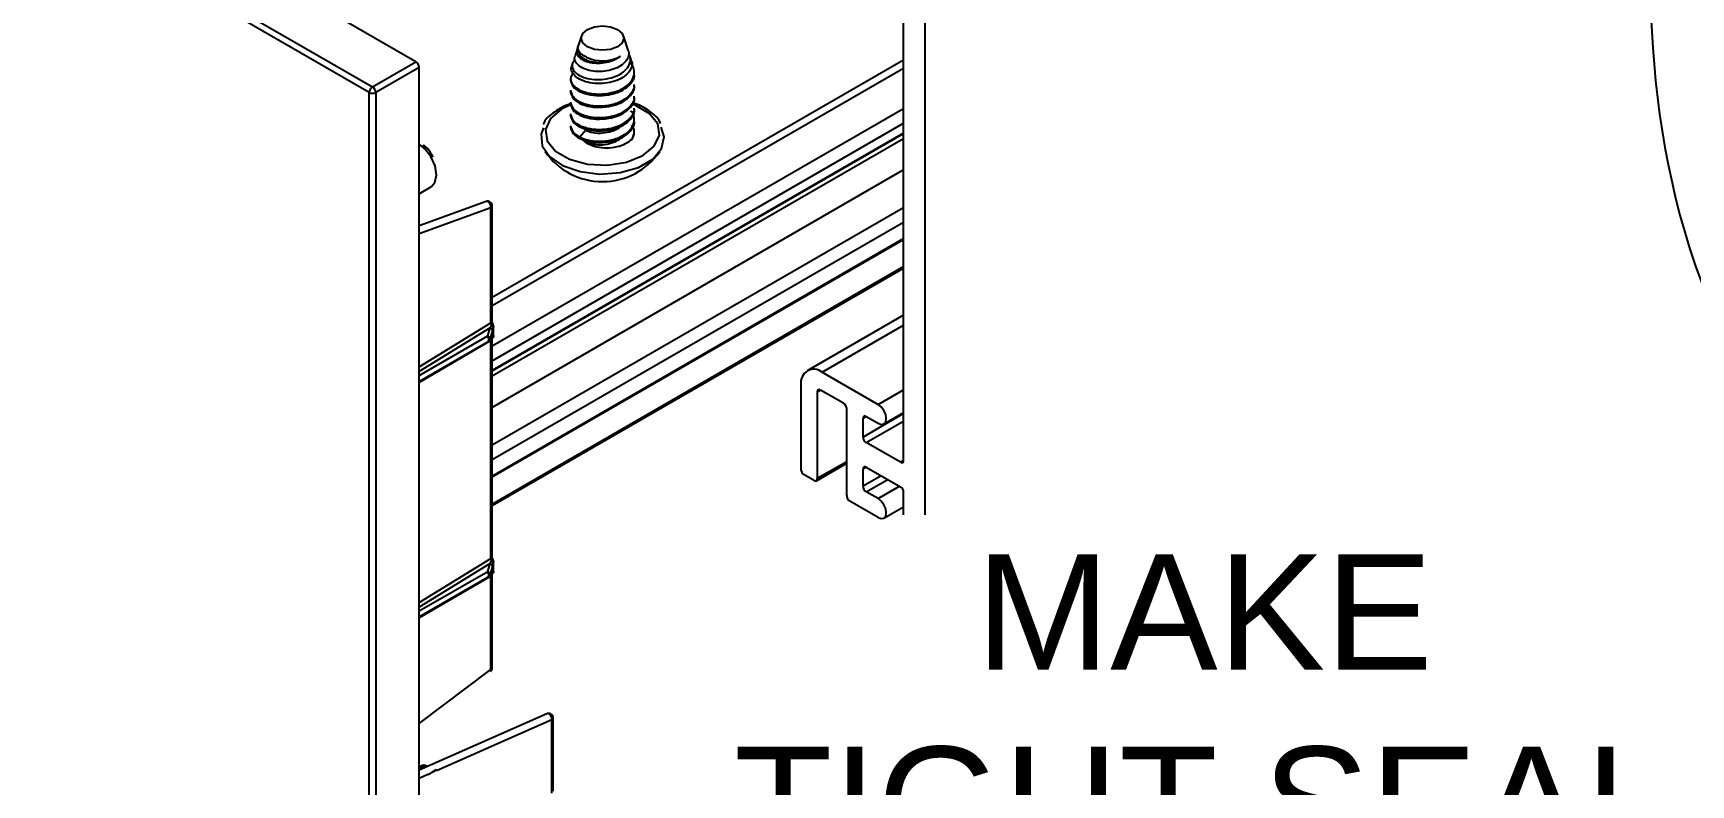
# Model space of a CAD drawing. Extents: x -1.1 to 8.16, y -7.01 to 0.
# Drawn here: x 2.638 to 6.228, y -4.595 to -2.967 of the extents above; entities that cross this region are included whole.
import ezdxf

# ---------------------------------------------------------------- set-up
doc = ezdxf.new("R2010")
doc.units = 0
doc.header["$LTSCALE"] = 0.5
doc.header["$MEASUREMENT"] = 0
for name, color, linetype in [('End Cap', 92, 'CONTINUOUS'), ('FAB DWG', 221, 'CONTINUOUS'), ('Hardware', 242, 'CONTINUOUS'), ('Housing', 150, 'CONTINUOUS')]:
    doc.layers.add(name, color=color, linetype=linetype)
doc.styles.add('LSAD_Standard', font='arial.ttf')

msp = doc.modelspace()

# ---------------------------------------------------------------- linework, layer by layer
at = {"layer": 'End Cap', "transparency": 16777216}
for p, q in [((3.4672, -3.0286), (1.6429, -1.9755)), ((3.3662, -3.0951), (1.5451, -2.0438)), ((1.552, -2.0317), (3.3731, -3.083)), ((3.3731, -3.083), (3.4672, -3.0286)), ((3.4743, -3.0409), (3.3802, -3.0952)), ((3.4743, -6.3675), (3.4743, -3.0409)), ((3.3662, -6.4186), (3.3662, -3.0951)), ((3.3802, -3.0952), (3.3802, -6.4187)), ((3.4743, -3.3147), (3.501, -3.2985)), ((3.6192, -3.3313), (3.4743, -3.3839)), ((3.6298, -3.3447), (3.4743, -3.4012)), ((3.6298, -3.5943), (3.6298, -3.3447)), ((3.6326, -3.5903), (3.6326, -3.3407)), ((3.4743, -3.6897), (3.6298, -3.5943)), ((3.6278, -3.6053), (3.4743, -3.6995)), ((3.4743, -3.7081), (3.6227, -3.6224)), ((3.6227, -3.6224), (3.6278, -3.6053)), ((3.6331, -3.6108), (3.6281, -3.6279)), ((3.6281, -3.6279), (3.6331, -3.6231)), ((3.6352, -3.6219), (3.6352, -3.6033)), ((3.6355, -3.6226), (3.6354, -3.6235)), ((3.6355, -3.6226), (3.6355, -3.6018)), ((3.6298, -3.6326), (3.4743, -3.7232)), ((3.4743, -3.7211), (3.6234, -3.635)), ((3.6253, -3.6336), (3.6304, -3.6289)), ((3.6298, -4.1046), (3.6298, -3.6326)), ((3.6326, -4.1006), (3.6326, -3.6286)), ((3.4743, -4.2001), (3.6298, -4.1046)), ((3.6278, -4.1157), (3.4743, -4.2098)), ((3.6227, -4.1327), (3.6278, -4.1157)), ((3.6331, -4.1211), (3.6281, -4.1382)), ((3.6352, -4.1323), (3.6352, -4.1136)), ((3.6355, -4.1329), (3.6355, -4.1121)), ((3.4743, -4.2184), (3.6227, -4.1327)), ((3.6298, -4.143), (3.4743, -4.2335)), ((3.4743, -4.2314), (3.6234, -4.1454)), ((3.6253, -4.144), (3.6304, -4.1392)), ((3.6281, -4.1382), (3.6331, -4.1334)), ((3.6298, -4.3452), (3.6298, -4.143)), ((3.6326, -4.3412), (3.6326, -4.139)), ((3.6355, -4.1329), (3.6354, -4.1338)), ((3.4743, -4.4624), (3.6298, -4.3452)), ((3.7506, -4.441), (3.4743, -4.5631)), ((3.7646, -4.6089), (3.7646, -4.4501)), ((3.7618, -4.4541), (3.5116, -4.5647)), ((3.7618, -4.6129), (3.7618, -4.4541)), ((3.4795, -4.5538), (3.4743, -4.5566)), ((3.4843, -4.5544), (3.4743, -4.5598)), ((3.4863, -4.5555), (3.4843, -4.5544)), ((3.4894, -4.5541), (3.4892, -4.554)), ((3.4894, -4.5542), (3.4895, -4.5541)), ((3.4932, -4.5729), (3.4743, -4.5812)), ((3.4932, -4.5729), (3.5116, -4.5623)), ((3.5113, -4.5621), (3.5116, -4.5623)), ((3.5116, -4.5623), (3.5116, -4.5647))]:
    msp.add_line(p, q, dxfattribs=at)
at = {"layer": 'End Cap', "transparency": 16777216, "flags": 128}
for points in [[(3.501, -3.2985), (3.5086, -3.2899), (3.512, -3.274), (3.5089, -3.2542), (3.4998, -3.2339), (3.4862, -3.2165), (3.4743, -3.2071)], [(3.6298, -3.3447), (3.6298, -3.3412), (3.6289, -3.3377), (3.627, -3.3345), (3.6246, -3.3322), (3.6219, -3.3311), (3.6194, -3.3312), (3.6192, -3.3313)], [(3.6234, -3.635), (3.6239, -3.6347), (3.6248, -3.6336), (3.6253, -3.6322), (3.6255, -3.6305), (3.6253, -3.6285), (3.6248, -3.6264), (3.6239, -3.6243), (3.6227, -3.6224)], [(3.6355, -3.6018), (3.6354, -3.6026), (3.6352, -3.6033)], [(3.6355, -4.1121), (3.6354, -4.1129), (3.6352, -4.1136)], [(3.6234, -4.1454), (3.6239, -4.145), (3.6248, -4.144), (3.6253, -4.1425), (3.6255, -4.1408), (3.6253, -4.1388), (3.6248, -4.1368), (3.6239, -4.1347), (3.6227, -4.1327)], [(3.7618, -4.4541), (3.7617, -4.4508), (3.7607, -4.4475), (3.7588, -4.4444), (3.7565, -4.4421), (3.7539, -4.4408), (3.7514, -4.4407), (3.7506, -4.441)]]:
    msp.add_lwpolyline(points, dxfattribs=at)
at = {"layer": 'End Cap', "transparency": 16777216}
for centre, radius, start, end in [((3.3816, -3.0959), 0.0154, 123.2297, 177.3477), ((3.3644, -3.0962), 0.0159, 3.5222, 56.4778), ((3.3733, -3.0815), 0.0154, 242.6565, 296.7662), ((3.6226, -3.3407), 0.01, 0, 109.9669), ((3.6277, -3.3402), 0.00495, 295.3879, 354.638), ((3.6196, -3.6308), 0.00892, 18.8581, 69.7412), ((3.6247, -3.6137), 0.00892, 18.8581, 69.7412), ((3.6277, -3.5898), 0.00495, 295.3879, 354.638), ((3.6241, -3.6223), 0.00911, 313.5557, 354.8185), ((3.6289, -3.5937), 0.00676, 289.4116, 325.9319), ((3.6287, -3.6073), 0.00764, 31.7761, 70.7864), ((3.6255, -3.6018), 0.01, 0, 25.4301), ((3.6184, -3.6264), 0.01, 299.9973, 313.3517), ((3.619, -3.627), 0.00911, 313.5557, 354.8185), ((3.6277, -3.6282), 0.00495, 295.3902, 354.6118), ((3.6247, -4.124), 0.00892, 18.8581, 69.7412), ((3.6277, -4.1002), 0.00495, 295.3879, 354.638), ((3.6289, -4.1041), 0.00676, 289.4116, 325.9319), ((3.6287, -4.1177), 0.00764, 31.7761, 70.7864), ((3.6255, -4.1121), 0.01, 360, 25.4301), ((3.6196, -4.1411), 0.00892, 18.8581, 69.7412), ((3.6184, -4.1367), 0.01, 299.9973, 313.3517), ((3.619, -4.1374), 0.00911, 313.5557, 354.8185), ((3.6277, -4.1385), 0.00495, 295.3902, 354.6118), ((3.6241, -4.1326), 0.00911, 313.5557, 354.8185), ((3.6226, -4.3412), 0.01, 306.891, 0), ((3.7546, -4.4501), 0.01, 0, 113.8443), ((3.7597, -4.4497), 0.00495, 295.3879, 354.638), ((3.4842, -4.5626), 0.01, 60.0027, 118.2656), ((3.4814, -4.5584), 0.00494, 53.6019, 112.9652), ((3.4871, -4.5584), 0.0049, 65.0233, 124.941), ((3.4898, -4.5506), 0.00602, 234.7607, 262.5776)]:
    msp.add_arc(centre, radius, start, end, dxfattribs=at)
for centre, major_axis, ratio, start_param, end_param in [((3.4672, -3.0368), (-0.005, 0.00866), 0.577557, 3.927224, 5.497716), ((3.617, -3.6106), (0.0174, 0.0208), 0.197703, 5.129636, 5.398158), ((3.6368, -3.5985), (-0.00477, 0.0088), 0.574367, 0.800429, 1.448322), ((3.6266, -3.6121), (0.0091, 0.0285), 0.195013, 4.819739, 5.088261), ((3.6266, -3.6498), (0.009, 0.0278), 0.203621, 0.088417, 0.356939), ((3.6368, -3.6368), (-0.00497, 0.00868), 0.559977, 0.139434, 0.787326), ((3.617, -4.1209), (0.0174, 0.0208), 0.197703, 5.129636, 5.398158), ((3.6368, -4.1088), (-0.00477, 0.0088), 0.574367, 0.800429, 1.448322), ((3.6266, -4.1224), (0.0091, 0.0285), 0.195013, 4.819739, 5.088261), ((3.6368, -4.1471), (-0.00497, 0.00868), 0.559977, 0.139434, 0.787326), ((3.6266, -4.1601), (0.009, 0.0278), 0.203621, 0.088417, 0.356939), ((3.4255, -4.6038), (0.1224, 0.0697), 0.100237, 0.994874, 1.104514), ((3.486, -4.5689), (0.0612, 0.0348), 0.100237, 4.77332, 5.080249)]:
    msp.add_ellipse(centre, major_axis=major_axis, ratio=ratio, start_param=start_param, end_param=end_param, dxfattribs=at)
for points, knots in [([(3.5045, -3.2351), (3.5024, -3.2313), (3.497, -3.2215), (3.4889, -3.2124), (3.4834, -3.2096), (3.4832, -3.2095)], [0, 0, 0, 0, 0.376941, 0.976409, 1, 1, 1, 1]), ([(3.6354, -3.6235), (3.6349, -3.6245), (3.6339, -3.6265), (3.6321, -3.628), (3.6312, -3.6286), (3.6312, -3.6286)], [0, 0, 0, 0, 0.516727, 0.980694, 1, 1, 1, 1]), ([(3.6345, -3.5975), (3.6342, -3.5968), (3.6334, -3.595), (3.6327, -3.5923), (3.6327, -3.5909), (3.6326, -3.5903)], [0, 0, 0, 0, 0.253446, 0.693627, 1, 1, 1, 1]), ([(3.6352, -3.6219), (3.6352, -3.6219), (3.6353, -3.6224), (3.6354, -3.623), (3.6354, -3.6235)], [0, 0, 0, 0, 0.04087, 1, 1, 1, 1]), ([(3.6326, -3.6286), (3.6327, -3.6281), (3.6328, -3.6272), (3.6328, -3.6272), (3.6328, -3.6272)], [0, 0, 0, 0, 0.541196, 1, 1, 1, 1]), ([(3.6345, -4.1078), (3.6342, -4.1072), (3.6334, -4.1053), (3.6327, -4.1026), (3.6327, -4.1012), (3.6326, -4.1006)], [0, 0, 0, 0, 0.2534459, 0.6936273, 1, 1, 1, 1]), ([(3.6354, -4.1338), (3.6349, -4.1349), (3.6339, -4.1368), (3.6321, -4.1383), (3.6312, -4.1389), (3.6312, -4.1389)], [0, 0, 0, 0, 0.516727, 0.980694, 1, 1, 1, 1]), ([(3.6326, -4.139), (3.6327, -4.1385), (3.6328, -4.1376), (3.6328, -4.1376), (3.6328, -4.1376)], [0, 0, 0, 0, 0.541196, 1, 1, 1, 1]), ([(3.6352, -4.1323), (3.6352, -4.1323), (3.6353, -4.1328), (3.6354, -4.1333), (3.6354, -4.1338)], [0, 0, 0, 0, 0.04087, 1, 1, 1, 1]), ([(3.4863, -4.5555), (3.4868, -4.5554), (3.4878, -4.5549), (3.4885, -4.5545), (3.4888, -4.5543), (3.4892, -4.5541), (3.4893, -4.5541), (3.4894, -4.5542)], [0, 0, 0, 0, 0.209044, 0.504588, 0.555507, 0.610654, 1, 1, 1, 1]), ([(3.4925, -4.555), (3.4925, -4.555), (3.4919, -4.5551), (3.4904, -4.5548), (3.4895, -4.554), (3.4892, -4.5538)], [0, 0, 0, 0, 0.042589, 0.692082, 1, 1, 1, 1])]:
    msp.add_open_spline(points, degree=3, knots=knots, dxfattribs=at)
at = {"layer": 'Hardware', "transparency": 16777216}
for p, q in [((3.8261, -2.9722), (3.8189, -2.994)), ((3.9267, -3.0033), (3.9165, -2.9722)), ((3.8162, -3.0024), (3.812, -3.0153)), ((3.8192, -3.0035), (3.8192, -3.0059)), ((3.9337, -3.0247), (3.9305, -3.0152)), ((3.8067, -3.0315), (3.805, -3.0367)), ((3.8023, -3.0649), (3.8023, -3.0681)), ((3.9403, -3.0809), (3.9403, -3.0777)), ((3.8023, -3.0904), (3.8023, -3.0936)), ((3.8023, -3.116), (3.8023, -3.1192)), ((3.9403, -3.1064), (3.9403, -3.1032)), ((3.8023, -3.1415), (3.8023, -3.1447)), ((3.9403, -3.1319), (3.9403, -3.1287)), ((3.9403, -3.1574), (3.9403, -3.1542)), ((3.8023, -3.167), (3.8023, -3.1702)), ((3.8344, -3.1771), (3.8225, -3.1919))]:
    msp.add_line(p, q, dxfattribs=at)
at = {"layer": 'Hardware', "transparency": 16777216, "flags": 128}
for points in [[(3.9038, -2.996), (3.8889, -3.0017), (3.8713, -3.0037), (3.8537, -3.0017), (3.8387, -2.996), (3.8288, -2.9873), (3.8253, -2.9772), (3.8288, -2.967), (3.8387, -2.9584), (3.8537, -2.9526), (3.8713, -2.9506), (3.8889, -2.9526), (3.9038, -2.9584), (3.9138, -2.967), (3.9173, -2.9772), (3.9138, -2.9873), (3.9038, -2.996)], [(3.8029, -3.1216), (3.7836, -3.1307), (3.7589, -3.1511), (3.7478, -3.1751), (3.7515, -3.1998), (3.7697, -3.2224), (3.8002, -3.2399), (3.8392, -3.2504), (3.8821, -3.2526), (3.9237, -3.2462), (3.9589, -3.2319), (3.9836, -3.2116), (3.9948, -3.1876), (3.991, -3.1628), (3.9728, -3.1403), (3.9424, -3.1227), (3.9392, -3.1215)], [(3.7435, -3.1718), (3.7386, -3.185), (3.7404, -3.2104), (3.7564, -3.234), (3.7848, -3.2534), (3.8227, -3.2664), (3.8657, -3.2717), (3.9094, -3.2685), (3.949, -3.2573), (3.9801, -3.2394), (3.9994, -3.2165), (4.0049, -3.1913), (3.9982, -3.1701)], [(3.8237, -3.1935), (3.828, -3.198), (3.8344, -3.2026)]]:
    msp.add_lwpolyline(points, dxfattribs=at)
at = {"layer": 'Hardware', "transparency": 16777216}
for centre, radius, start, end in [((3.871, -2.9465), 0.0799, 244.6313, 299.2553), ((3.9152, -3.1813), 0.025, 321.5847, 37.0383), ((3.8713, -3.1372), 0.151, 214.7003, 325.2997)]:
    msp.add_arc(centre, radius, start, end, dxfattribs=at)
for points, knots in [([(3.8122, -3.0238), (3.8104, -3.0257), (3.8053, -3.031), (3.8051, -3.0411), (3.8114, -3.0517), (3.8246, -3.0606), (3.8429, -3.0662), (3.8642, -3.0677), (3.8859, -3.065), (3.9057, -3.0583), (3.9211, -3.0479), (3.9303, -3.0353), (3.9333, -3.024), (3.9306, -3.0175), (3.9297, -3.0154)], [0, 0, 0, 0, 0.053168, 0.147791, 0.240162, 0.332676, 0.425145, 0.5153, 0.605557, 0.695775, 0.783838, 0.871837, 0.959805, 1, 1, 1, 1]), ([(3.9261, -3.0035), (3.9266, -3.0044), (3.9291, -3.0093), (3.9274, -3.0186), (3.9206, -3.0301), (3.9077, -3.0399), (3.8907, -3.0468), (3.8712, -3.05), (3.8514, -3.0495), (3.8337, -3.0453), (3.8199, -3.0378), (3.8121, -3.0284), (3.8097, -3.0204), (3.8121, -3.0163), (3.8125, -3.0155)], [0, 0, 0, 0, 0.022003, 0.114855, 0.20757, 0.302071, 0.396858, 0.49154, 0.587737, 0.684457, 0.781105, 0.878998, 0.977649, 1, 1, 1, 1]), ([(3.8192, -2.9977), (3.8187, -2.9981), (3.8152, -3.0013), (3.8147, -3.0086), (3.8187, -3.0175), (3.829, -3.0252), (3.844, -3.0304), (3.8618, -3.032), (3.8803, -3.0301), (3.8975, -3.025), (3.906, -3.019), (3.9101, -3.0161)], [0, 0, 0, 0, 0.021393, 0.14935, 0.274142, 0.398604, 0.523024, 0.644494, 0.765404, 0.886291, 1, 1, 1, 1]), ([(3.8368, -3.0186), (3.8326, -3.0165), (3.8243, -3.0123), (3.8186, -3.0038), (3.817, -2.9973), (3.819, -2.9942), (3.8191, -2.9941)], [0, 0, 0, 0, 0.325062, 0.650988, 0.978672, 1, 1, 1, 1]), ([(3.8192, -3.0059), (3.82, -3.0093), (3.8215, -3.0161), (3.8336, -3.0245), (3.8508, -3.0297), (3.8712, -3.0303), (3.8917, -3.0265), (3.9041, -3.0206), (3.9094, -3.0166), (3.9101, -3.0161)], [0, 0, 0, 0, 0.164068, 0.325703, 0.487337, 0.653273, 0.81256, 0.977037, 1, 1, 1, 1]), ([(3.807, -3.0525), (3.8048, -3.0566), (3.8001, -3.0653), (3.806, -3.0789), (3.8212, -3.0906), (3.8442, -3.0979), (3.8712, -3.0993), (3.8984, -3.0947), (3.9213, -3.0843), (3.9368, -3.0693), (3.9417, -3.0523), (3.9388, -3.0381), (3.9313, -3.0315), (3.9293, -3.0297)], [0, 0, 0, 0, 0.0869125, 0.1859396, 0.2824198, 0.3788999, 0.477927, 0.5730167, 0.6711801, 0.7693436, 0.8644332, 0.9634603, 1, 1, 1, 1]), ([(3.9331, -3.0249), (3.9336, -3.0259), (3.9364, -3.0313), (3.9344, -3.0417), (3.9268, -3.0545), (3.9123, -3.0654), (3.8931, -3.0729), (3.8712, -3.0763), (3.849, -3.0756), (3.8292, -3.0707), (3.8137, -3.0622), (3.8051, -3.0515), (3.8024, -3.0424), (3.8051, -3.0378), (3.8056, -3.0369)], [0, 0, 0, 0, 0.021922, 0.115083, 0.208132, 0.30277, 0.397659, 0.492463, 0.588618, 0.685232, 0.781787, 0.879458, 0.977797, 1, 1, 1, 1]), ([(3.8023, -3.0681), (3.8034, -3.0728), (3.8054, -3.0821), (3.8214, -3.0938), (3.8442, -3.1011), (3.8713, -3.1025), (3.8983, -3.0979), (3.9216, -3.0874), (3.9358, -3.0725), (3.942, -3.061), (3.9402, -3.0554), (3.9402, -3.0554)], [0, 0, 0, 0, 0.125929, 0.250016, 0.374103, 0.501465, 0.623764, 0.750016, 0.876268, 0.998566, 1, 1, 1, 1]), ([(3.8023, -3.0904), (3.8034, -3.0951), (3.8054, -3.1044), (3.8214, -3.1161), (3.8442, -3.1235), (3.8713, -3.1248), (3.8983, -3.1203), (3.9216, -3.1097), (3.9358, -3.0949), (3.942, -3.0833), (3.9402, -3.0778), (3.9402, -3.0777)], [0, 0, 0, 0, 0.125929, 0.250016, 0.374103, 0.501465, 0.623764, 0.750016, 0.876268, 0.998566, 1, 1, 1, 1]), ([(3.8023, -3.0936), (3.8034, -3.0983), (3.8054, -3.1076), (3.8214, -3.1193), (3.8442, -3.1267), (3.8713, -3.128), (3.8983, -3.1234), (3.9216, -3.1129), (3.9358, -3.0981), (3.942, -3.0865), (3.9402, -3.081), (3.9402, -3.0809)], [0, 0, 0, 0, 0.125929, 0.250016, 0.374103, 0.501465, 0.623764, 0.750016, 0.876268, 0.998566, 1, 1, 1, 1]), ([(3.8026, -3.12), (3.7968, -3.1218), (3.7879, -3.1246), (3.7806, -3.1287), (3.7781, -3.1302)], [0, 0, 0, 0, 0.6561753, 1, 1, 1, 1]), ([(3.8023, -3.116), (3.8034, -3.1207), (3.8054, -3.13), (3.8214, -3.1416), (3.8442, -3.149), (3.8713, -3.1503), (3.8983, -3.1458), (3.9216, -3.1353), (3.9358, -3.1204), (3.942, -3.1089), (3.9402, -3.1033), (3.9402, -3.1032)], [0, 0, 0, 0, 0.125929, 0.250016, 0.374103, 0.501465, 0.623764, 0.750016, 0.876268, 0.998566, 1, 1, 1, 1]), ([(3.8023, -3.1191), (3.8034, -3.1238), (3.8054, -3.1332), (3.8214, -3.1448), (3.8442, -3.1522), (3.8713, -3.1535), (3.8983, -3.149), (3.9216, -3.1385), (3.9358, -3.1236), (3.942, -3.112), (3.9402, -3.1065), (3.9402, -3.1064)], [0, 0, 0, 0, 0.125929, 0.250016, 0.374103, 0.501465, 0.623764, 0.750016, 0.876268, 0.998566, 1, 1, 1, 1]), ([(3.9972, -3.1626), (3.9958, -3.1595), (3.9907, -3.1482), (3.9703, -3.1331), (3.9504, -3.1211), (3.9372, -3.1182), (3.9367, -3.118)], [0, 0, 0, 0, 0.1544257, 0.5593303, 0.9823585, 1, 1, 1, 1]), ([(3.7781, -3.1302), (3.7732, -3.1334), (3.7588, -3.1428), (3.746, -3.1546), (3.7433, -3.1639), (3.7432, -3.1641)], [0, 0, 0, 0, 0.33582, 0.979479, 1, 1, 1, 1]), ([(3.8023, -3.1415), (3.8034, -3.1462), (3.8054, -3.1555), (3.8214, -3.1671), (3.8442, -3.1745), (3.8713, -3.1758), (3.8983, -3.1713), (3.9216, -3.1608), (3.9358, -3.1459), (3.942, -3.1344), (3.9402, -3.1288), (3.9402, -3.1287)], [0, 0, 0, 0, 0.125929, 0.250016, 0.374103, 0.501465, 0.623764, 0.750016, 0.876268, 0.998566, 1, 1, 1, 1]), ([(3.8023, -3.1447), (3.8034, -3.1494), (3.8054, -3.1587), (3.8214, -3.1703), (3.8442, -3.1777), (3.8713, -3.179), (3.8983, -3.1745), (3.9216, -3.164), (3.9358, -3.1491), (3.942, -3.1376), (3.9402, -3.132), (3.9402, -3.1319)], [0, 0, 0, 0, 0.125929, 0.250016, 0.374103, 0.501465, 0.623764, 0.750016, 0.876268, 0.998566, 1, 1, 1, 1]), ([(3.8225, -3.1919), (3.8295, -3.1947), (3.8439, -3.2002), (3.8713, -3.2013), (3.8983, -3.1968), (3.9213, -3.1863), (3.9368, -3.1713), (3.9416, -3.1544), (3.9395, -3.1412), (3.9333, -3.1356), (3.9324, -3.1347)], [0, 0, 0, 0, 0.138271, 0.280192, 0.416471, 0.557154, 0.697838, 0.834116, 0.976037, 1, 1, 1, 1]), ([(3.8225, -3.1951), (3.8295, -3.1979), (3.8438, -3.2034), (3.8713, -3.2045), (3.8983, -3.2), (3.9216, -3.1895), (3.9358, -3.1746), (3.942, -3.1631), (3.9402, -3.1575), (3.9402, -3.1574)], [0, 0, 0, 0, 0.165453, 0.335273, 0.498341, 0.666681, 0.83502, 0.998088, 1, 1, 1, 1]), ([(3.8023, -3.167), (3.8033, -3.1717), (3.8051, -3.1812), (3.8167, -3.1884), (3.8225, -3.1919)], [0, 0, 0, 0, 0.503684, 1, 1, 1, 1]), ([(3.8023, -3.1702), (3.8033, -3.1749), (3.8051, -3.1844), (3.8167, -3.1916), (3.8225, -3.1951)], [0, 0, 0, 0, 0.503684, 1, 1, 1, 1]), ([(3.8344, -3.1771), (3.8398, -3.179), (3.8506, -3.1829), (3.8714, -3.1834), (3.8914, -3.1795), (3.9059, -3.1735), (3.9106, -3.1683), (3.9117, -3.1671)], [0, 0, 0, 0, 0.229896, 0.465911, 0.692468, 0.926408, 1, 1, 1, 1]), ([(3.8344, -3.2026), (3.8398, -3.2045), (3.8506, -3.2084), (3.8714, -3.2089), (3.8914, -3.205), (3.9059, -3.199), (3.9106, -3.1938), (3.9117, -3.1926)], [0, 0, 0, 0, 0.229896, 0.465911, 0.692468, 0.926408, 1, 1, 1, 1]), ([(3.9348, -3.1969), (3.9376, -3.1912), (3.9426, -3.1813), (3.9382, -3.1713), (3.9362, -3.1669)], [0, 0, 0, 0, 0.567075, 1, 1, 1, 1]), ([(3.9348, -3.1969), (3.9305, -3.2003), (3.9219, -3.2073), (3.9025, -3.2138), (3.881, -3.2165), (3.8603, -3.2144), (3.8444, -3.2093), (3.8374, -3.2045), (3.8344, -3.2026)], [0, 0, 0, 0, 0.184344, 0.368466, 0.552063, 0.728877, 0.88749, 1, 1, 1, 1])]:
    msp.add_open_spline(points, degree=3, knots=knots, dxfattribs=at)
at = {"layer": 'Housing', "transparency": 16777216}
for p, q in [((4.5695, -2.4086), (4.5695, -4.0098)), ((4.5236, -3.8922), (4.5236, -2.7805)), ((4.5236, -3.0247), (3.6326, -3.539)), ((4.5236, -3.0428), (3.6326, -3.5572)), ((3.6326, -3.644), (4.5236, -3.1297)), ((3.6326, -3.6761), (4.5236, -3.1617)), ((3.6326, -3.6965), (4.5236, -3.1822)), ((4.5236, -3.1845), (3.6326, -3.6988)), ((3.6326, -3.7091), (4.5236, -3.1948)), ((4.5236, -3.2628), (3.6326, -3.7772)), ((3.6326, -3.8587), (4.5236, -3.3443)), ((4.5236, -3.3769), (3.6326, -3.8912)), ((3.6326, -3.926), (4.5236, -3.4117)), ((4.5236, -3.4144), (3.6326, -3.9287)), ((3.6326, -3.9868), (4.5236, -3.4724)), ((3.6326, -3.9901), (4.5236, -3.4758)), ((4.5236, -3.5772), (4.3147, -3.6978)), ((4.3472, -3.701), (4.5236, -3.5992)), ((4.3013, -3.9113), (4.3013, -3.7276)), ((4.3472, -3.701), (4.4683, -3.7709)), ((4.3366, -3.7439), (4.3437, -3.7398)), ((4.3366, -3.7439), (4.3366, -3.9317)), ((4.3932, -3.7684), (4.3437, -3.7398)), ((4.4683, -3.7709), (4.5236, -3.739)), ((4.4003, -3.9684), (4.4003, -3.7806)), ((4.5236, -3.7907), (4.4356, -3.8415)), ((4.4356, -3.801), (4.4427, -3.7969)), ((4.4356, -3.8415), (4.4356, -3.801)), ((4.4427, -3.7969), (4.4683, -3.8117)), ((4.4808, -3.813), (4.5236, -3.7883)), ((4.4427, -3.8537), (4.5236, -3.807)), ((4.5165, -3.8963), (4.4427, -3.8537)), ((4.3346, -3.9363), (4.4003, -3.8983)), ((4.4003, -3.8949), (4.3366, -3.9317)), ((4.4356, -3.9109), (4.4427, -3.9068)), ((4.4356, -3.948), (4.4356, -3.9109)), ((4.4427, -3.9068), (4.5165, -3.9494)), ((4.5236, -3.8922), (4.5165, -3.8963)), ((4.3296, -3.9358), (4.3084, -3.9235)), ((4.4749, -3.9254), (4.4356, -3.948)), ((4.4427, -3.9603), (4.489, -3.9335)), ((4.4683, -3.975), (4.5146, -3.9483)), ((4.4683, -4.0159), (4.4073, -3.9807)), ((4.4683, -3.975), (4.4427, -3.9603)), ((4.5236, -4.0098), (4.5236, -3.9616)), ((4.4808, -4.0171), (4.5236, -3.9924))]:
    msp.add_line(p, q, dxfattribs=at)
at = {"layer": 'Housing', "transparency": 16777216, "flags": 128}
for points in [[(4.4683, -3.8117), (4.4751, -3.8141), (4.4808, -3.813), (4.4847, -3.8086), (4.486, -3.8015), (4.4847, -3.7929), (4.4808, -3.7841), (4.4751, -3.7764), (4.4683, -3.7709)], [(4.4683, -4.0159), (4.4751, -4.0182), (4.4808, -4.0171), (4.4847, -4.0127), (4.486, -4.0057), (4.4847, -3.9971), (4.4808, -3.9882), (4.4751, -3.9805), (4.4683, -3.975)]]:
    msp.add_lwpolyline(points, dxfattribs=at)
at = {"layer": 'Housing', "transparency": 16777216}
for centre, radius, start, end in [((4.3293, -3.723), 0.0284, 50.7967, 189.214), ((4.3409, -3.7432), 0.00437, 50.7967, 189.214), ((4.3849, -3.7813), 0.0154, 2.6055, 57.3945), ((4.4399, -3.8003), 0.00437, 50.7967, 189.214), ((4.451, -3.8408), 0.0154, 182.6055, 237.3945), ((4.3166, -3.9106), 0.0154, 182.6055, 237.3945), ((4.4399, -3.9102), 0.00437, 50.7967, 189.214), ((4.5193, -3.8929), 0.00437, 230.7967, 9.214), ((4.3323, -3.9324), 0.00437, 230.7967, 9.214), ((4.451, -3.9473), 0.0154, 182.6055, 237.3945), ((4.4156, -3.9677), 0.0154, 182.6055, 237.3945), ((4.5082, -3.9623), 0.0154, 2.6055, 57.3945)]:
    msp.add_arc(centre, radius, start, end, dxfattribs=at)
at = {"layer": 'Housing', "color": 1, "transparency": 16777216}
msp.add_open_spline([(5.8441, -1.1155), (6.1949, -1.6257), (6.138, -2.5994), (6.0811, -4.046), (7.6509, -4.7943)], degree=3, knots=[0.597018, 0.597018, 0.597018, 0.597018, 1, 1.599652, 1.599652, 1.599652, 1.599652], dxfattribs=at)

# ---------------------------------------------------------------- texts
at = {"layer": 'FAB DWG', "transparency": 16777216, "insert": (5.1747, -4.4308), "char_height": 0.25, "attachment_point": 5, "style": 'LSAD_Standard'}
msp.add_mtext_dynamic_manual_height_columns('\\A1;MAKE TIGHT SEAL', width=2.034107, gutter_width=16.875, heights=[0], dxfattribs=at)

doc.saveas('drawing.dxf')
